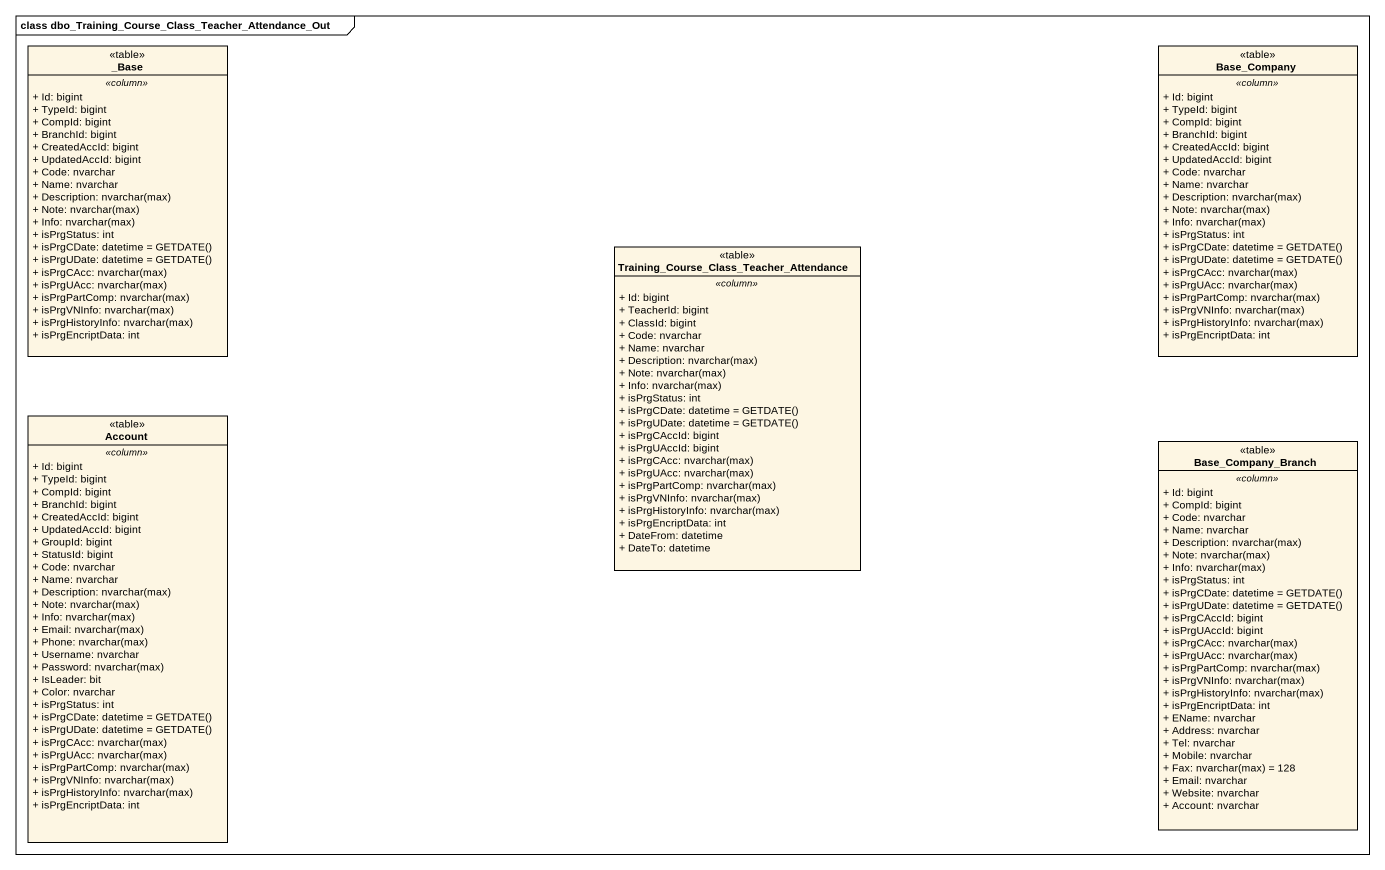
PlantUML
@startuml
mainframe class dbo_Training_Course_Class_Teacher_Attendance_Out
hide circle
hide empty members
skinparam classAttributeIconSize 0
class "_Base" as Base <<table>> {
  .. <<column>> ..
  + Id: bigint
  + TypeId: bigint
  + CompId: bigint
  + BranchId: bigint
  + CreatedAccId: bigint
  + UpdatedAccId: bigint
  + Code: nvarchar
  + Name: nvarchar
  {field} + Description: nvarchar(max)
  {field} + Note: nvarchar(max)
  {field} + Info: nvarchar(max)
  + isPrgStatus: int
  {field} + isPrgCDate: datetime = GETDATE()
  {field} + isPrgUDate: datetime = GETDATE()
  {field} + isPrgCAcc: nvarchar(max)
  {field} + isPrgUAcc: nvarchar(max)
  {field} + isPrgPartComp: nvarchar(max)
  {field} + isPrgVNInfo: nvarchar(max)
  {field} + isPrgHistoryInfo: nvarchar(max)
  + isPrgEncriptData: int
}
class Base_Company <<table>> {
  .. <<column>> ..
  + Id: bigint
  + TypeId: bigint
  + CompId: bigint
  + BranchId: bigint
  + CreatedAccId: bigint
  + UpdatedAccId: bigint
  + Code: nvarchar
  + Name: nvarchar
  {field} + Description: nvarchar(max)
  {field} + Note: nvarchar(max)
  {field} + Info: nvarchar(max)
  + isPrgStatus: int
  {field} + isPrgCDate: datetime = GETDATE()
  {field} + isPrgUDate: datetime = GETDATE()
  {field} + isPrgCAcc: nvarchar(max)
  {field} + isPrgUAcc: nvarchar(max)
  {field} + isPrgPartComp: nvarchar(max)
  {field} + isPrgVNInfo: nvarchar(max)
  {field} + isPrgHistoryInfo: nvarchar(max)
  + isPrgEncriptData: int
}
class "Training_Course_Class_Teacher_Attendance" as Training_Course_Class <<table>> {
  .. <<column>> ..
  + Id: bigint
  + TeacherId: bigint
  + ClassId: bigint
  + Code: nvarchar
  + Name: nvarchar
  {field} + Description: nvarchar(max)
  {field} + Note: nvarchar(max)
  {field} + Info: nvarchar(max)
  + isPrgStatus: int
  {field} + isPrgCDate: datetime = GETDATE()
  {field} + isPrgUDate: datetime = GETDATE()
  + isPrgCAccId: bigint
  + isPrgUAccId: bigint
  {field} + isPrgCAcc: nvarchar(max)
  {field} + isPrgUAcc: nvarchar(max)
  {field} + isPrgPartComp: nvarchar(max)
  {field} + isPrgVNInfo: nvarchar(max)
  {field} + isPrgHistoryInfo: nvarchar(max)
  + isPrgEncriptData: int
  + DateFrom: datetime
  + DateTo: datetime
}
class Account <<table>> {
  .. <<column>> ..
  + Id: bigint
  + TypeId: bigint
  + CompId: bigint
  + BranchId: bigint
  + CreatedAccId: bigint
  + UpdatedAccId: bigint
  + GroupId: bigint
  + StatusId: bigint
  + Code: nvarchar
  + Name: nvarchar
  {field} + Description: nvarchar(max)
  {field} + Note: nvarchar(max)
  {field} + Info: nvarchar(max)
  {field} + Email: nvarchar(max)
  {field} + Phone: nvarchar(max)
  + Username: nvarchar
  {field} + Password: nvarchar(max)
  + IsLeader: bit
  + Color: nvarchar
  + isPrgStatus: int
  {field} + isPrgCDate: datetime = GETDATE()
  {field} + isPrgUDate: datetime = GETDATE()
  {field} + isPrgCAcc: nvarchar(max)
  {field} + isPrgUAcc: nvarchar(max)
  {field} + isPrgPartComp: nvarchar(max)
  {field} + isPrgVNInfo: nvarchar(max)
  {field} + isPrgHistoryInfo: nvarchar(max)
  + isPrgEncriptData: int
}
class Base_Company_Branch <<table>> {
  .. <<column>> ..
  + Id: bigint
  + CompId: bigint
  + Code: nvarchar
  + Name: nvarchar
  {field} + Description: nvarchar(max)
  {field} + Note: nvarchar(max)
  {field} + Info: nvarchar(max)
  + isPrgStatus: int
  {field} + isPrgCDate: datetime = GETDATE()
  {field} + isPrgUDate: datetime = GETDATE()
  + isPrgCAccId: bigint
  + isPrgUAccId: bigint
  {field} + isPrgCAcc: nvarchar(max)
  {field} + isPrgUAcc: nvarchar(max)
  {field} + isPrgPartComp: nvarchar(max)
  {field} + isPrgVNInfo: nvarchar(max)
  {field} + isPrgHistoryInfo: nvarchar(max)
  + isPrgEncriptData: int
  + EName: nvarchar
  + Address: nvarchar
  + Tel: nvarchar
  + Mobile: nvarchar
  {field} + Fax: nvarchar(max) = 128
  + Email: nvarchar
  + Website: nvarchar
  + Account: nvarchar
}
@enduml
